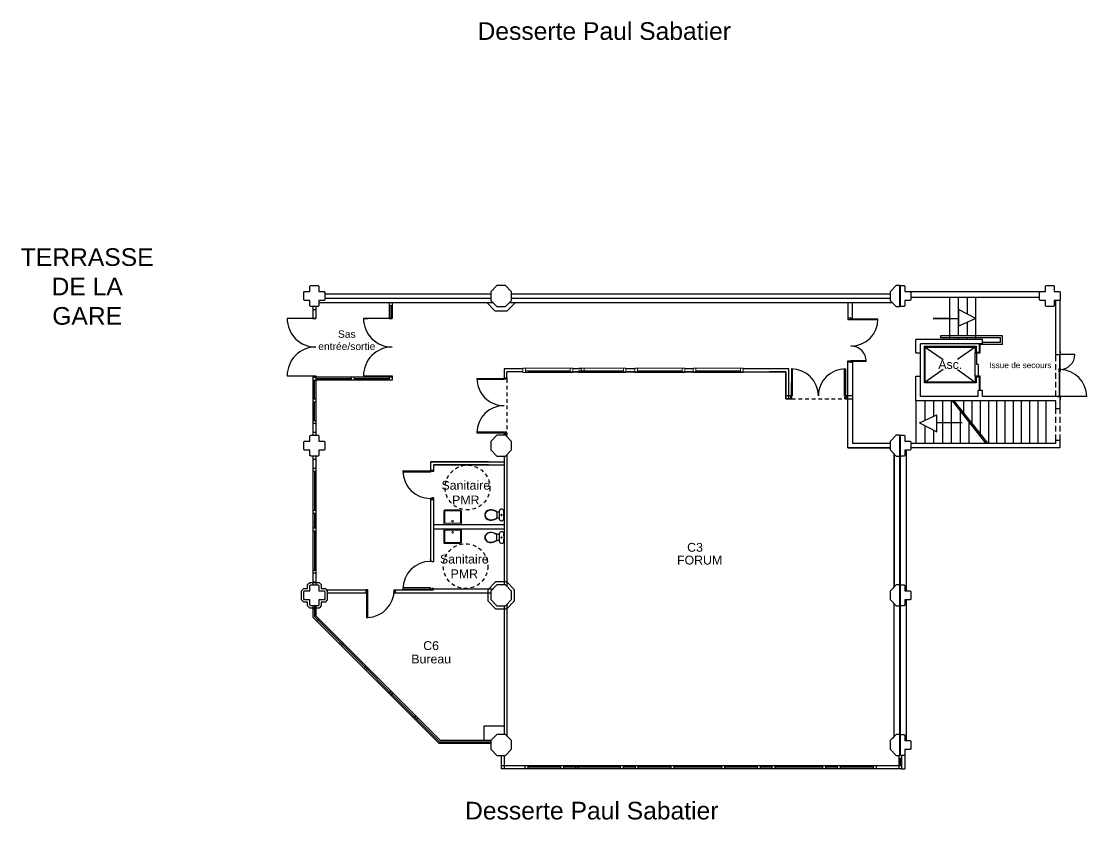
# Model space of a CAD drawing. Header units: metres. Extents: x 492 to 631, y -916 to -790.
# Drawn here: x 492.06 to 528.28, y -860.65 to -833.5 of the extents above; entities that cross this region are included whole.
import ezdxf

# ---------------------------------------------------------------- set-up
doc = ezdxf.new("R2010")
doc.units = ezdxf.units.M
for name, pattern in [('CACHE', [0.375, 0.25, -0.125]), ('CACHE2', [0.1875, 0.125, -0.0625]), ('CONTINU', [0])]:
    doc.linetypes.add(name, pattern=pattern)
for name, color, linetype in [('_numérotation salles', 8, 'Continuous'), ('Désignation', 8, 'CONTINU'), ('GEX_VOL_Archi', 8, 'Continuous')]:
    doc.layers.add(name, color=color, linetype=linetype)
for name, color, linetype, lineweight in [('_RRA-1-sanitaire', 11, 'Continuous', 9), ('A-GLAZ-CURT-MCUT', 52, 'Continuous', 9), ('A-GLAZ-CWMG-OTLN', 51, 'Continuous', 9)]:
    doc.layers.add(name, color=color, linetype=linetype, lineweight=lineweight)
doc.styles.add('G100TXT-droit', font='swissl.ttf', dxfattribs={"height": 0.2})
doc.styles.get("Standard").update_dxf_attribs({"font": 'swissl.ttf'})

# ---------------------------------------------------------------- blocks, each defined once
blk = doc.blocks.new('A_SAN_Lavabo_Rectangulaire - 60x50-2878699-PC 39 N01')
at = {"layer": '_RRA-1-sanitaire'}
for p, q in [((-0.175, 0.52), (-0.175, 0.065)), ((-0.14, 0.515), (-0.14, 0.114)), ((0.385, 0.56), (-0.135, 0.56)), ((0.38, 0.525), (-0.13, 0.525)), ((0.39, 0.114), (0.39, 0.515)), ((0.425, 0.065), (0.425, 0.52)), ((-0.17, 0.06), (0.42, 0.06)), ((-0.13, 0.104), (0.38, 0.104))]:
    blk.add_line(p, q, dxfattribs=at)
blk.add_circle((0.125, 0.18), 0.03, dxfattribs=at)
for centre, radius, start, end in [((-0.135, 0.52), 0.04, 90, 180), ((-0.13, 0.515), 0.01, 90, 180), ((0.38, 0.515), 0.01, 0, 90), ((0.385, 0.52), 0.04, 360, 90), ((-0.17, 0.065), 0.005, 180, 270), ((-0.13, 0.114), 0.01, 180, 270), ((0.38, 0.114), 0.01, 270, 0), ((0.42, 0.065), 0.005, 270, 0)]:
    blk.add_arc(centre, radius, start, end, dxfattribs=at)
blk = doc.blocks.new('Panneau système - Vitré-2477421-PC 39 N01')
at = {"layer": 'A-GLAZ-CURT-MCUT'}
for p, q in [((0.76, 0.03), (-0.76, 0.03)), ((-0.76, 0.03), (-0.76, 0.02)), ((-0.76, 0.02), (0.76, 0.02)), ((0.76, 0.02), (0.76, 0.03))]:
    blk.add_line(p, q, dxfattribs=at)
blk = doc.blocks.new('Meneau rectangulaire - 100 x 100mm 2-2477420-PC 39 N01')
at = {"layer": 'A-GLAZ-CWMG-OTLN'}
for p, q in [((5.173, -3.32), (6.693, -3.32)), ((5.173, -3.47), (6.693, -3.47))]:
    blk.add_line(p, q, dxfattribs=at)

msp = doc.modelspace()

# ---------------------------------------------------------------- linework, layer by layer
at = {"layer": 'GEX_VOL_Archi', "color": 7}
for p, q in [((502.377, -842.765), (508.017, -842.765)), ((502.377, -842.915), (508.017, -842.915)), ((508.727, -842.765), (521.597, -842.765)), ((508.727, -842.915), (519.267, -842.915)), ((519.267, -842.915), (521.597, -842.915)), ((522.282, -842.69), (526.702, -842.69)), ((522.282, -842.69), (526.702, -842.69)), ((526.677, -842.89), (522.307, -842.89)), ((526.677, -842.89), (522.307, -842.89)), ((523.616, -842.89), (523.616, -844.315)), ((523.915, -842.89), (523.915, -844.195)), ((524.214, -842.89), (524.214, -843.45)), ((524.514, -844.315), (524.514, -842.89)), ((527.387, -844.83), (527.387, -842.965)), ((501.972, -843.195), (501.972, -843.602)), ((501.972, -843.295), (502.072, -843.295)), ((502.072, -843.195), (502.072, -843.602)), ((502.172, -843.065), (508.095, -843.065)), ((504.568, -843.065), (504.668, -843.065)), ((504.568, -843.165), (504.668, -843.165)), ((508.65, -843.065), (520.167, -843.065)), ((519.417, -843.065), (521.675, -843.065)), ((520.167, -843.065), (520.167, -843.594)), ((520.317, -843.624), (520.317, -843.065)), ((523.924, -843.301), (523.924, -843.869)), ((527.237, -844.83), (527.237, -842.99)), ((501.972, -843.602), (502.072, -843.602)), ((503.693, -843.602), (503.835, -843.602)), ((504.568, -843.602), (504.668, -843.602)), ((520.267, -843.594), (520.317, -843.594)), ((521.187, -843.625), (520.267, -843.624)), ((520.267, -843.654), (520.267, -843.624)), ((521.187, -843.655), (520.267, -843.654)), ((523.616, -843.602), (523.064, -843.602)), ((523.915, -843.7), (523.915, -844.195)), ((524.514, -843.602), (523.924, -843.869)), ((524.214, -843.738), (524.214, -844.195)), ((524.746, -844.315), (522.477, -844.315)), ((522.477, -844.774), (522.477, -844.315)), ((525.423, -844.195), (523.317, -844.195)), ((523.317, -844.195), (523.317, -844.265)), ((525.357, -844.265), (523.317, -844.265)), ((523.915, -844.265), (523.915, -844.315)), ((524.214, -844.265), (524.214, -844.315)), ((524.746, -844.465), (524.746, -844.315)), ((525.357, -844.42), (524.746, -844.42)), ((525.357, -844.42), (525.357, -844.265)), ((525.423, -844.49), (525.423, -844.195)), ((501.972, -844.572), (501.972, -844.582)), ((522.477, -844.774), (522.627, -844.774)), ((524.746, -844.465), (522.627, -844.465)), ((522.627, -846.255), (522.627, -844.465)), ((522.796, -844.574), (523.406, -845.001)), ((524.496, -844.574), (523.887, -845.001)), ((524.496, -845.565), (524.496, -844.774)), ((524.546, -845.165), (524.546, -844.774)), ((525.423, -844.49), (524.666, -844.49)), ((520.167, -848.005), (520.167, -845.094)), ((520.267, -845.094), (520.317, -845.094)), ((520.317, -845.064), (520.317, -847.855)), ((527.237, -844.83), (527.387, -844.83)), ((527.362, -844.83), (527.362, -845.305)), ((527.367, -844.83), (527.367, -845.305)), ((527.372, -844.83), (527.372, -845.305)), ((508.572, -845.669), (508.572, -845.419)), ((509.282, -845.419), (518.054, -845.419)), ((518.054, -845.419), (518.054, -846.339)), ((518.241, -845.319), (518.24, -846.239)), ((518.271, -845.32), (518.27, -846.239)), ((523.406, -845.338), (522.796, -845.765)), ((523.887, -845.338), (524.496, -845.765)), ((524.59, -845.165), (524.546, -845.165)), ((524.59, -845.165), (524.59, -845.565)), ((527.362, -846.255), (527.362, -845.405)), ((527.367, -846.255), (527.367, -845.405)), ((527.372, -846.255), (527.372, -845.405)), ((527.387, -845.355), (527.387, -845.405, -3.45)), ((501.972, -845.552), (501.972, -847.575)), ((501.972, -845.602), (502.072, -845.602)), ((501.972, -845.702), (502.072, -845.702)), ((502.022, -846.335), (502.022, -845.702)), ((502.072, -845.552), (502.072, -847.575)), ((503.768, -845.552), (504.668, -845.552)), ((522.477, -846.405), (522.477, -845.565)), ((518.27, -846.239), (518.24, -846.239)), ((520.167, -846.339), (520.167, -846.239)), ((520.317, -846.239), (520.317, -846.339)), ((524.746, -846.055), (524.596, -846.055)), ((524.596, -846.255), (524.596, -846.055)), ((524.746, -846.255), (524.746, -846.055)), ((501.972, -846.335), (502.072, -846.335)), ((501.972, -846.435), (502.072, -846.435)), ((502.022, -847.069), (502.022, -846.435)), ((518.054, -846.339), (518.26, -846.339)), ((520.06, -846.339), (520.317, -846.339)), ((527.237, -846.405), (522.477, -846.405)), ((522.477, -846.405), (522.477, -847.855)), ((524.596, -846.255), (522.627, -846.255)), ((522.777, -846.405), (522.777, -847.072)), ((523.077, -846.405), (523.077, -846.937)), ((523.377, -846.405), (523.377, -847.855)), ((523.677, -846.405), (523.677, -847.855)), ((523.706, -846.405), (524.854, -847.855)), ((523.77, -846.405), (524.918, -847.855)), ((524.099, -846.405), (524.099, -846.821)), ((524.379, -846.405), (524.379, -847.174)), ((524.659, -846.405), (524.659, -847.528)), ((527.387, -846.255), (524.746, -846.255)), ((524.939, -846.405), (524.939, -847.855)), ((525.219, -846.405), (525.219, -847.855)), ((525.499, -846.405), (525.499, -847.855)), ((525.779, -846.405), (525.779, -847.855)), ((526.059, -846.405), (526.059, -847.855)), ((526.339, -846.405), (526.339, -847.855)), ((526.619, -846.405), (526.619, -847.855)), ((526.899, -846.405), (526.899, -847.855)), ((527.237, -846.682), (527.237, -846.405)), ((527.387, -846.682), (527.387, -846.255)), ((522.6, -847.152), (523.19, -846.885)), ((523.19, -847.454), (523.19, -846.885)), ((523.977, -846.747), (523.977, -847.855)), ((527.387, -846.682), (527.237, -846.682)), ((501.972, -847.069), (502.072, -847.069)), ((501.972, -847.169), (502.072, -847.169)), ((522.777, -847.243), (522.777, -847.855)), ((524.277, -847.126), (524.277, -847.855)), ((501.972, -847.475), (502.072, -847.475)), ((507.552, -847.489), (508.472, -847.489)), ((507.553, -847.459), (508.472, -847.459)), ((508.472, -847.459), (508.472, -847.489)), ((508.572, -847.628), (508.572, -847.469)), ((523.077, -847.396), (523.077, -847.855)), ((521.597, -848.005), (520.167, -848.005)), ((520.167, -848.005), (521.597, -848.005)), ((521.597, -847.855), (520.317, -847.855)), ((521.597, -848.005), (521.597, -848.077)), ((526.952, -847.855), (522.307, -847.855)), ((527.237, -847.855), (522.307, -847.855)), ((523.347, -848.005), (522.307, -848.005)), ((527.387, -848.005), (522.307, -848.005)), ((526.922, -848.005), (523.489, -848.005)), ((527.237, -847.855), (527.237, -847.752)), ((527.387, -847.752), (527.237, -847.752)), ((527.387, -848.005), (527.387, -847.752)), ((501.972, -848.285), (501.972, -852.665)), ((501.972, -848.385), (502.072, -848.385)), ((502.072, -848.285), (502.072, -852.665)), ((521.597, -848.077), (521.732, -848.212)), ((521.732, -848.212), (521.732, -852.738)), ((501.972, -848.692), (502.072, -848.692)), ((505.972, -848.485), (508.472, -848.485)), ((505.972, -848.758), (506.072, -848.758)), ((505.972, -848.788), (505.972, -848.758)), ((505.972, -848.758), (506.072, -848.758)), ((506.072, -848.585), (508.472, -848.585)), ((506.072, -848.758), (506.072, -848.808)), ((501.972, -848.792), (502.072, -848.792)), ((502.022, -848.792), (502.022, -850.121)), ((505.032, -848.788), (505.972, -848.788)), ((505.972, -848.828), (505.033, -848.828)), ((505.972, -848.788), (505.972, -848.828)), ((506.022, -848.788), (505.972, -848.788)), ((506.022, -848.808), (506.022, -848.788)), ((506.072, -848.808), (506.022, -848.808)), ((506.022, -849.728), (505.972, -849.728)), ((506.072, -849.758), (505.972, -849.758)), ((505.972, -849.758), (506.072, -849.758)), ((506.072, -849.708), (506.022, -849.708)), ((506.022, -849.708), (506.022, -849.728)), ((506.072, -849.708), (506.072, -849.758)), ((501.972, -850.121), (502.072, -850.121)), ((501.972, -850.221), (502.072, -850.221)), ((502.022, -850.221), (502.022, -850.73)), ((508.203, -850.171), (508.108, -850.136)), ((508.231, -850.17), (508.111, -850.126)), ((508.228, -850.203), (508.228, -850.372)), ((508.108, -850.44), (508.203, -850.405)), ((508.111, -850.449), (508.231, -850.406)), ((501.972, -850.73), (502.072, -850.73)), ((501.972, -850.83), (502.072, -850.83)), ((502.022, -850.83), (502.022, -852.159)), ((506.072, -850.615), (508.472, -850.615)), ((506.072, -850.755), (508.472, -850.755)), ((508.11, -850.9), (508.206, -850.935)), ((508.113, -850.89), (508.234, -850.934)), ((508.206, -851.169), (508.11, -851.204)), ((508.234, -851.17), (508.113, -851.213)), ((508.23, -851.136), (508.23, -850.968)), ((505.972, -851.827), (505.972, -851.797)), ((506.022, -851.865), (505.972, -851.865)), ((506.022, -851.885), (506.022, -851.865)), ((506.072, -851.885), (506.022, -851.885)), ((501.972, -852.159), (502.072, -852.159)), ((501.972, -852.259), (502.072, -852.259)), ((501.972, -852.565), (502.072, -852.565)), ((521.732, -852.738), (521.597, -852.873)), ((502.431, -852.835), (503.837, -852.835)), ((502.457, -852.935), (503.837, -852.935)), ((503.767, -852.835), (503.767, -852.935)), ((503.797, -852.835), (503.767, -852.835)), ((503.767, -852.835), (503.767, -852.935)), ((503.767, -852.935), (503.797, -852.935)), ((503.797, -852.885), (503.797, -852.835)), ((504.732, -852.935), (504.767, -852.935)), ((504.732, -852.935), (508.017, -852.935)), ((504.737, -852.835), (504.767, -852.835)), ((504.737, -852.835), (506.072, -852.835)), ((504.767, -852.935), (504.767, -852.835)), ((504.767, -852.835), (504.767, -852.935)), ((505.032, -852.805), (505.972, -852.805)), ((505.972, -852.765), (505.033, -852.765)), ((505.972, -852.805), (505.972, -852.765)), ((506.022, -852.805), (505.972, -852.805)), ((505.972, -852.805), (505.972, -852.835)), ((505.972, -852.835), (506.072, -852.835)), ((506.022, -852.785), (506.022, -852.805)), ((506.072, -852.785), (506.022, -852.785)), ((506.072, -852.835), (506.072, -852.785)), ((506.072, -852.795), (508.095, -852.795)), ((521.597, -852.873), (521.597, -853.167)), ((501.972, -853.375), (501.972, -853.762)), ((501.972, -853.375), (501.972, -853.762)), ((501.972, -853.475), (502.072, -853.475)), ((502.022, -853.375), (502.022, -853.742)), ((502.072, -853.375), (502.072, -853.721)), ((521.597, -853.167), (521.732, -853.302)), ((501.972, -853.762), (506.27, -858.06)), ((502.022, -853.742), (506.291, -858.01)), ((502.072, -853.721), (506.312, -857.96)), ((502.103, -853.893), (502.174, -853.822)), ((502.874, -854.664), (502.944, -854.593)), ((502.944, -854.734), (503.015, -854.664)), ((503.715, -855.505), (503.786, -855.434)), ((503.786, -855.576), (503.857, -855.505)), ((504.557, -856.347), (504.628, -856.276)), ((504.628, -856.417), (504.698, -856.347)), ((505.398, -857.188), (505.469, -857.118)), ((505.469, -857.259), (505.54, -857.188)), ((521.732, -857.828), (521.597, -857.963)), ((508.017, -858.06), (506.27, -858.06)), ((508.017, -858.01), (506.291, -858.01)), ((508.017, -857.96), (506.312, -857.96)), ((521.597, -857.963), (521.597, -858.257)), ((508.375, -858.465), (508.375, -858.92)), ((508.472, -858.465), (508.472, -858.92)), ((521.597, -858.257), (521.805, -858.465)), ((521.805, -858.465), (521.892, -858.465)), ((521.892, -858.465), (521.892, -858.92)), ((521.892, -858.465), (521.892, -858.82)), ((521.992, -858.465), (521.992, -858.92)), ((522.102, -858.44), (522.102, -858.92)), ((521.992, -858.82), (508.375, -858.82)), ((521.892, -858.82), (508.382, -858.82)), ((509.189, -858.92), (509.189, -858.82)), ((509.289, -858.92), (509.289, -858.82)), ((510.408, -858.87), (509.289, -858.87)), ((510.408, -858.92), (510.408, -858.82)), ((510.508, -858.92), (510.508, -858.82)), ((510.908, -858.87), (510.508, -858.87)), ((512.437, -858.87), (510.818, -858.87)), ((510.908, -858.92), (510.908, -858.82)), ((511.008, -858.92), (511.008, -858.82)), ((512.437, -858.92), (512.437, -858.82)), ((512.537, -858.92), (512.537, -858.82)), ((512.937, -858.87), (512.537, -858.87)), ((512.937, -858.92), (512.937, -858.82)), ((513.037, -858.92), (513.037, -858.82)), ((514.156, -858.87), (513.037, -858.87)), ((514.156, -858.92), (514.156, -858.82)), ((514.256, -858.92), (514.256, -858.82)), ((515.875, -858.87), (514.256, -858.87)), ((515.875, -858.92), (515.875, -858.82)), ((515.975, -858.92), (515.975, -858.82)), ((517.094, -858.87), (515.975, -858.87)), ((517.094, -858.92), (517.094, -858.82)), ((517.194, -858.92), (517.194, -858.82)), ((517.594, -858.87), (517.194, -858.87)), ((517.594, -858.92), (517.594, -858.82)), ((517.694, -858.92), (517.694, -858.82)), ((519.313, -858.87), (517.694, -858.87)), ((519.313, -858.92), (519.313, -858.82)), ((519.413, -858.92), (519.413, -858.82)), ((519.813, -858.87), (519.413, -858.87)), ((519.813, -858.92), (519.813, -858.82)), ((519.913, -858.92), (519.913, -858.82)), ((521.032, -858.87), (519.913, -858.87)), ((521.032, -858.92), (521.032, -858.82)), ((521.132, -858.92), (521.132, -858.82)), ((521.992, -858.565), (521.892, -858.565)), ((521.942, -858.565), (521.942, -858.82)), ((521.992, -858.92), (508.375, -858.92)), ((508.472, -858.92), (508.375, -858.92)), ((521.992, -858.92), (522.102, -858.92))]:
    msp.add_line(p, q, dxfattribs=at)
at = {"layer": 'GEX_VOL_Archi', "color": 7, "linetype": 'CACHE', "ltscale": 0.8}
for p, q in [((527.237, -846.255), (527.237, -844.83)), ((527.237, -847.752), (527.237, -846.682)), ((527.387, -847.752), (527.387, -846.682))]:
    msp.add_line(p, q, dxfattribs=at)
at = {"layer": 'GEX_VOL_Archi', "color": 7, "linetype": 'CONTINU'}
for p, q in [((527.88, -844.83), (527.367, -844.83)), ((528.283, -846.255), (527.367, -846.255)), ((527.367, -846.255), (527.367, -846.255))]:
    msp.add_line(p, q, dxfattribs=at)
at = {"layer": 'GEX_VOL_Archi', "color": 7, "lineweight": 18, "extrusion": (0, 0, -1)}
for p, q in [((509.198, -845.294), (509.108, -845.294)), ((509.108, -845.294), (509.108, -845.444)), ((509.108, -845.444), (509.198, -845.444)), ((509.198, -845.444), (509.198, -845.294)), ((511.198, -845.294), (511.108, -845.294)), ((511.108, -845.294), (511.108, -845.444)), ((511.108, -845.444), (511.198, -845.444)), ((511.198, -845.444), (511.198, -845.294)), ((513.008, -845.294), (512.918, -845.294)), ((512.918, -845.294), (512.918, -845.444)), ((512.918, -845.444), (513.008, -845.444)), ((513.008, -845.444), (513.008, -845.294)), ((514.988, -845.294), (514.898, -845.294)), ((514.898, -845.294), (514.898, -845.444)), ((514.898, -845.444), (514.988, -845.444)), ((514.988, -845.444), (514.988, -845.294))]:
    msp.add_line(p, q, dxfattribs=at)
at = {"layer": 'GEX_VOL_Archi', "color": 7, "lineweight": 18}
for p, q in [((510.808, -845.294), (510.718, -845.294)), ((510.718, -845.294), (510.718, -845.444)), ((510.718, -845.444), (510.808, -845.444)), ((510.808, -845.444), (510.808, -845.294)), ((512.618, -845.294), (512.528, -845.294)), ((512.528, -845.294), (512.528, -845.444)), ((512.528, -845.444), (512.618, -845.444)), ((512.618, -845.444), (512.618, -845.294)), ((514.618, -845.294), (514.528, -845.294)), ((514.528, -845.294), (514.528, -845.444)), ((514.528, -845.444), (514.618, -845.444)), ((514.618, -845.444), (514.618, -845.294)), ((516.598, -845.294), (516.508, -845.294)), ((516.508, -845.294), (516.508, -845.444)), ((516.508, -845.444), (516.598, -845.444)), ((516.598, -845.444), (516.598, -845.294))]:
    msp.add_line(p, q, dxfattribs=at)
at = {"layer": 'GEX_VOL_Archi', "color": 7, "linetype": 'CACHE2'}
for p, q in [((508.572, -845.669), (508.572, -847.469)), ((518.26, -846.339), (520.06, -846.339))]:
    msp.add_line(p, q, dxfattribs=at)
at = {"layer": 'GEX_VOL_Archi', "color": 7, "flags": 128}
for points in [[(501.692, -842.69), (501.872, -842.69), (501.872, -842.51), (501.897, -842.485), (502.147, -842.485), (502.172, -842.51), (502.172, -842.69), (502.352, -842.69), (502.377, -842.715), (502.377, -842.965), (502.352, -842.99), (502.172, -842.99), (502.172, -843.17), (502.147, -843.195), (501.897, -843.195), (501.872, -843.17), (501.872, -842.99), (501.692, -842.99), (501.667, -842.965), (501.667, -842.715)], [(508.727, -842.693), (508.52, -842.485), (508.225, -842.485), (508.017, -842.693), (508.017, -842.987), (508.225, -843.195), (508.52, -843.195), (508.727, -842.987)], [(521.952, -842.485), (522.077, -842.485), (522.102, -842.51), (522.102, -842.69), (522.282, -842.69), (522.307, -842.715), (522.307, -842.965), (522.282, -842.99), (522.102, -842.99), (522.102, -843.17), (522.077, -843.195), (521.952, -843.195)], [(526.702, -842.69), (526.882, -842.69), (526.882, -842.51), (526.907, -842.485), (527.157, -842.485), (527.182, -842.51), (527.182, -842.69), (527.362, -842.69), (527.387, -842.715), (527.387, -842.965), (527.362, -842.99), (527.182, -842.99), (527.182, -843.17), (527.157, -843.195), (526.907, -843.195), (526.882, -843.17), (526.882, -842.99), (526.702, -842.99), (526.677, -842.965), (526.677, -842.715)], [(526.702, -842.69), (526.882, -842.69), (526.882, -842.51), (526.907, -842.485), (527.157, -842.485), (527.182, -842.51), (527.182, -842.69), (527.362, -842.69), (527.387, -842.715), (527.387, -842.965), (527.362, -842.99), (527.182, -842.99), (527.182, -843.17), (527.157, -843.195), (526.907, -843.195), (526.882, -843.17), (526.882, -842.99), (526.702, -842.99), (526.677, -842.965), (526.677, -842.715)], [(520.08, -846.269), (520.08, -846.239), (520.11, -846.239), (520.11, -846.339), (520.06, -846.339), (520.06, -846.269)], [(501.692, -847.78), (501.872, -847.78), (501.872, -847.6), (501.897, -847.575), (502.147, -847.575), (502.172, -847.6), (502.172, -847.78), (502.352, -847.78), (502.377, -847.805), (502.377, -848.055), (502.352, -848.08), (502.172, -848.08), (502.172, -848.26), (502.147, -848.285), (501.897, -848.285), (501.872, -848.26), (501.872, -848.08), (501.692, -848.08), (501.667, -848.055), (501.667, -847.805)], [(508.727, -847.783), (508.52, -847.575), (508.225, -847.575), (508.017, -847.783), (508.017, -848.077), (508.225, -848.285), (508.52, -848.285), (508.727, -848.077)], [(521.952, -847.575), (522.077, -847.575), (522.102, -847.6), (522.102, -847.78), (522.282, -847.78), (522.307, -847.805), (522.307, -848.055), (522.282, -848.08), (522.102, -848.08), (522.102, -848.26), (522.077, -848.285), (521.952, -848.285)], [(501.659, -852.79), (501.792, -852.79), (501.792, -852.657), (501.864, -852.585), (502.181, -852.585), (502.252, -852.657), (502.252, -852.79), (502.386, -852.79), (502.457, -852.862), (502.457, -853.178), (502.386, -853.25), (502.252, -853.25), (502.252, -853.383), (502.181, -853.455), (501.864, -853.455), (501.792, -853.383), (501.792, -853.25), (501.659, -853.25), (501.587, -853.178), (501.587, -852.862)], [(501.692, -852.87), (501.872, -852.87), (501.872, -852.69), (501.897, -852.665), (502.147, -852.665), (502.172, -852.69), (502.172, -852.87), (502.352, -852.87), (502.377, -852.895), (502.377, -853.145), (502.352, -853.17), (502.172, -853.17), (502.172, -853.35), (502.147, -853.375), (501.897, -853.375), (501.872, -853.35), (501.872, -853.17), (501.692, -853.17), (501.667, -853.145), (501.667, -852.895)], [(508.827, -852.832), (508.561, -852.565), (508.184, -852.565), (507.917, -852.832), (507.917, -853.209), (508.184, -853.475), (508.561, -853.475), (508.827, -853.209)], [(508.727, -852.873), (508.52, -852.665), (508.225, -852.665), (508.017, -852.873), (508.017, -853.167), (508.225, -853.375), (508.52, -853.375), (508.727, -853.167)], [(521.952, -852.665), (522.077, -852.665), (522.102, -852.69), (522.102, -852.87), (522.282, -852.87), (522.307, -852.895), (522.307, -853.145), (522.282, -853.17), (522.102, -853.17), (522.102, -853.35), (522.077, -853.375), (521.952, -853.375)], [(508.727, -857.963), (508.52, -857.755), (508.225, -857.755), (508.017, -857.963), (508.017, -858.257), (508.225, -858.465), (508.52, -858.465), (508.727, -858.257)], [(521.952, -857.755), (522.077, -857.755), (522.102, -857.78), (522.102, -857.96), (522.282, -857.96), (522.307, -857.985), (522.307, -858.235), (522.282, -858.26), (522.102, -858.26), (522.102, -858.44), (522.077, -858.465), (521.952, -858.465)]]:
    msp.add_lwpolyline(points, close=True, dxfattribs=at)
for points in [[(521.932, -842.485), (521.805, -842.485), (521.597, -842.693), (521.597, -842.987), (521.805, -843.195), (521.932, -843.195), (521.932, -842.485)], [(504.568, -843.065), (504.568, -843.602)], [(504.618, -843.165), (504.618, -843.602)], [(504.668, -843.065), (504.668, -843.602)], [(507.883, -843.065), (508.163, -843.345), (508.582, -843.345), (508.862, -843.065)], [(508.163, -843.345), (508.573, -843.345)], [(524.636, -846.055), (524.636, -845.595), (524.526, -845.595), (524.526, -845.795), (522.766, -845.795), (522.766, -844.544), (524.526, -844.544), (524.526, -844.744), (524.636, -844.744), (524.636, -844.465)], [(524.666, -846.055), (524.666, -845.565), (524.496, -845.565), (524.496, -845.765), (522.796, -845.765), (522.796, -844.574), (524.496, -844.574), (524.496, -844.774), (524.666, -844.774), (524.666, -844.465)], [(509.108, -845.319), (508.472, -845.319), (508.472, -845.619)], [(509.108, -845.419), (508.572, -845.419)], [(511.108, -845.319), (510.808, -845.319)], [(511.108, -845.419), (510.808, -845.419)], [(512.918, -845.319), (512.618, -845.319)], [(512.918, -845.419), (512.618, -845.419)], [(514.898, -845.319), (514.618, -845.319)], [(514.898, -845.419), (514.618, -845.419)], [(518.154, -846.339), (518.154, -845.319), (516.598, -845.319)], [(518.21, -846.339), (518.054, -846.339), (518.054, -845.419), (517.498, -845.419)], [(520.081, -845.319), (520.08, -846.239), (520.05, -846.239), (520.051, -845.32)], [(504.668, -845.602), (502.072, -845.602)], [(503.27, -845.652), (502.072, -845.652)], [(504.668, -845.702), (502.072, -845.702)], [(503.27, -845.602), (503.27, -845.702)], [(503.37, -845.602), (503.37, -845.702)], [(504.568, -845.652), (503.37, -845.652)], [(504.568, -845.572), (504.568, -845.702)], [(504.668, -845.552), (504.668, -845.702)], [(522.477, -845.565), (522.627, -845.565)], [(518.24, -846.239), (518.054, -846.239)], [(518.24, -846.269), (518.24, -846.239), (518.21, -846.239), (518.21, -846.339), (518.26, -846.339), (518.26, -846.269), (518.24, -846.269)], [(520.317, -846.239), (520.08, -846.239)], [(520.167, -846.339), (520.11, -846.339)], [(508.502, -847.489), (508.472, -847.489), (508.472, -847.519), (508.572, -847.519), (508.572, -847.469), (508.502, -847.469), (508.502, -847.489)], [(508.472, -847.519), (508.472, -847.575)], [(508.572, -847.519), (508.572, -847.575)], [(521.932, -847.575), (521.805, -847.575), (521.597, -847.783), (521.597, -848.077), (521.805, -848.285), (521.932, -848.285), (521.932, -847.575)], [(508.472, -848.285), (508.472, -851.045)], [(508.572, -848.232), (508.572, -852.718)], [(521.732, -852.738), (521.732, -848.212)], [(521.932, -852.665), (521.932, -848.285)], [(521.952, -852.665), (521.952, -848.285)], [(522.152, -852.87), (522.152, -848.08)], [(507.946, -848.485), (505.972, -848.485), (505.972, -848.758)], [(505.972, -848.485), (505.972, -848.828)], [(507.946, -848.585), (506.072, -848.585), (506.072, -848.758)], [(506.072, -848.585), (506.072, -848.808)], [(505.972, -849.728), (505.972, -851.865)], [(505.972, -849.728), (505.972, -851.045)], [(506.072, -849.708), (506.072, -851.045)], [(506.072, -849.758), (506.072, -851.045)], [(506.072, -850.645), (506.072, -851.885)], [(508.472, -850.645), (508.472, -852.665)], [(521.932, -852.665), (521.805, -852.665), (521.597, -852.873), (521.597, -853.167), (521.805, -853.375), (521.932, -853.375), (521.932, -852.665)], [(502.431, -852.835), (503.837, -852.835)], [(502.457, -852.935), (503.797, -852.935)], [(503.797, -852.835), (503.797, -853.774), (503.837, -853.774), (503.837, -852.835), (503.797, -852.835)], [(504.732, -852.935), (504.767, -852.935)], [(504.737, -852.835), (504.767, -852.835)], [(508.472, -853.375), (508.472, -857.755)], [(508.572, -853.322), (508.572, -857.808)], [(508.572, -853.322), (508.572, -853.458)], [(521.732, -857.828), (521.732, -853.302)], [(521.932, -857.755), (521.932, -853.375)], [(521.952, -857.755), (521.952, -853.375)], [(522.152, -857.96), (522.152, -853.17)], [(508.472, -857.465), (507.787, -857.465), (507.787, -857.96)], [(521.932, -857.755), (521.805, -857.755), (521.597, -857.963), (521.597, -858.257), (521.805, -858.465), (521.932, -858.465), (521.932, -857.755)]]:
    msp.add_lwpolyline(points, dxfattribs=at)
at = {"layer": 'GEX_VOL_Archi', "color": 7}
for points in [[(524.514, -843.602), (523.924, -843.301)], [(520.237, -843.624), (520.267, -843.624), (520.267, -843.594), (520.167, -843.594), (520.167, -843.644), (520.237, -843.644), (520.237, -843.624)], [(523.064, -843.602), (523.924, -843.602)], [(527.287, -844.73), (527.287, -844.73)], [(527.287, -844.83), (527.387, -844.83), (527.387, -844.77)], [(527.387, -844.73), (527.387, -844.77)], [(520.787, -845.065), (520.267, -845.064), (520.267, -845.034), (520.786, -845.035)], [(507.552, -845.649), (508.472, -845.649), (508.472, -845.679), (507.553, -845.679)], [(527.287, -846.255), (527.337, -846.255)], [(527.337, -846.255), (527.387, -846.255), (527.387, -846.355)], [(522.6, -847.152), (523.19, -847.454)], [(524.049, -847.152), (523.19, -847.152)]]:
    msp.add_lwpolyline(points, dxfattribs=at)
for points in [[(502.072, -843.602), (501.097, -843.602, 0.414214), (502.072, -844.577, 0.414214), (501.097, -845.552), (502.072, -845.552)], [(504.668, -843.602), (503.693, -843.602, 0.414214), (504.668, -844.577, 0.414214), (503.693, -845.552), (504.668, -845.552)]]:
    msp.add_lwpolyline(points, format="xyb", dxfattribs=at)
for points in [[(520.237, -845.064), (520.267, -845.064), (520.267, -845.094), (520.167, -845.094), (520.167, -845.044), (520.237, -845.044)], [(527.387, -845.305), (527.387, -845.405), (527.347, -845.405), (527.347, -845.305)], [(508.502, -845.649), (508.472, -845.649), (508.472, -845.619), (508.572, -845.619), (508.572, -845.669), (508.502, -845.669)]]:
    msp.add_lwpolyline(points, close=True, dxfattribs=at)
at = {"layer": 'GEX_VOL_Archi', "color": 7, "linetype": 'CACHE2'}
for centre in [(507.229, -849.354), (507.165, -852.028)]:
    msp.add_circle(centre, 0.76, dxfattribs=at)
at = {"layer": 'GEX_VOL_Archi', "color": 7}
for centre, radius, start, end in [((520.267, -843.624), 0.92, 270, 359.9933), ((520.267, -845.064), 0.52, 359.9932, 90), ((518.24, -846.239), 0.92, 0, 89.9933), ((520.08, -846.239), 0.92, 89.9933, 180), ((508.472, -845.649), 0.92, 179.9933, 270), ((508.472, -847.489), 0.92, 90, 179.9933), ((505.972, -848.788), 0.94, 180, 270), ((507.971, -850.291), 0.158, 130.5108, 178.7479), ((507.971, -850.291), 0.148, 128.0897, 178.663), ((508.03, -850.363), 0.25, 71.0426, 130.0658), ((508.03, -850.363), 0.24, 71.0641, 128.5591), ((508.194, -850.203), 0.0342, 0, 74.0832), ((508.32, -849.925), 0.26, 250.005, 266.9498), ((509.47, -850.292), 1.169, 174.7632, 179.8135), ((509.47, -850.292), 1.169, 173.1695, 174.7632), ((508.386, -850.164), 0.0768, 8.9823, 171.0177), ((507.351, -850.292), 1.119, 0.1947, 7.1349), ((507.971, -850.284), 0.158, 181.2517, 229.4892), ((507.971, -850.284), 0.148, 181.3366, 229.4742), ((508.03, -850.213), 0.25, 229.9342, 288.9574), ((508.03, -850.213), 0.24, 229.9435, 288.9359), ((508.194, -850.372), 0.0342, 285.9168, 0), ((508.32, -850.65), 0.26, 93.0502, 109.995), ((509.47, -850.284), 1.169, 180.1865, 185.2368), ((509.47, -850.284), 1.169, 185.2368, 186.8305), ((508.386, -850.411), 0.0768, 188.9823, 351.0177), ((508.386, -850.288), 0.02, 0, 180), ((508.386, -850.288), 0.02, 180, 0), ((507.351, -850.284), 1.119, 352.8651, 359.8053), ((507.973, -851.055), 0.158, 130.5108, 178.7483), ((507.973, -851.055), 0.148, 130.5258, 178.6634), ((508.032, -851.127), 0.25, 71.0426, 130.0658), ((508.032, -851.127), 0.24, 71.0641, 130.0565), ((508.196, -850.968), 0.0342, 0, 74.0832), ((508.323, -850.689), 0.26, 250.005, 266.9498), ((509.473, -851.056), 1.169, 174.7632, 179.8135), ((509.473, -851.056), 1.169, 173.1695, 174.7632), ((508.388, -850.929), 0.0768, 8.9823, 171.0177), ((507.353, -851.056), 1.119, 0.1947, 7.1349), ((507.973, -851.048), 0.158, 181.2521, 229.4892), ((507.973, -851.048), 0.148, 181.337, 231.9103), ((508.032, -850.977), 0.25, 229.9342, 288.9574), ((508.032, -850.977), 0.24, 231.4409, 288.9359), ((508.196, -851.136), 0.0342, 285.9168, 0), ((508.323, -851.414), 0.26, 93.0502, 109.995), ((509.473, -851.048), 1.169, 180.1865, 185.2368), ((509.473, -851.048), 1.169, 185.2368, 186.8305), ((508.388, -851.175), 0.0768, 188.9823, 351.0177), ((508.388, -851.052), 0.02, 0, 180), ((508.388, -851.052), 0.02, 180, 0), ((507.353, -851.048), 1.119, 352.8651, 359.8053), ((505.972, -852.805), 0.94, 90, 180), ((503.797, -852.835), 0.94, 272.7294, 0)]:
    msp.add_arc(centre, radius, start, end, dxfattribs=at)
at = {"layer": 'GEX_VOL_Archi', "color": 7, "linetype": 'CONTINU'}
for centre, radius, start, end in [((527.367, -844.83), 0.513, 272.2333, 0), ((527.372, -846.255), 0.911, 0, 89.0571)]:
    msp.add_arc(centre, radius, start, end, dxfattribs=at)

# ---------------------------------------------------------------- block references
at = {"layer": 'GEX_VOL_Archi', "color": 7}
for name, p in [('Meneau rectangulaire - 100 x 100mm 2-2477420-PC 39 N01', (504.025, -841.974)), ('Meneau rectangulaire - 100 x 100mm 2-2477420-PC 39 N01', (505.835, -841.974)), ('Meneau rectangulaire - 100 x 100mm 2-2477420-PC 39 N01', (507.835, -841.974)), ('Meneau rectangulaire - 100 x 100mm 2-2477420-PC 39 N01', (509.815, -841.974)), ('A_SAN_Lavabo_Rectangulaire - 60x50-2878699-PC 39 N01', (506.597, -850.675))]:
    msp.add_blockref(name, p, dxfattribs=at)
at = {"layer": 'GEX_VOL_Archi', "color": 7, "rotation": 180}
for name, p in [('Panneau système - Vitré-2477421-PC 39 N01', (509.958, -845.369)), ('Panneau système - Vitré-2477421-PC 39 N01', (511.768, -845.369)), ('Panneau système - Vitré-2477421-PC 39 N01', (513.768, -845.369)), ('Panneau système - Vitré-2477421-PC 39 N01', (515.748, -845.369)), ('A_SAN_Lavabo_Rectangulaire - 60x50-2878699-PC 39 N01', (506.849, -850.695))]:
    msp.add_blockref(name, p, dxfattribs=at)

# ---------------------------------------------------------------- texts
at = {"layer": '_numérotation salles', "color": 7, "char_height": 0.3, "attachment_point": 1, "style": 'G100TXT-droit'}
for s, insert in [('C3', (514.698, -851.238)), ('C6', (505.724, -854.581))]:
    msp.add_mtext_dynamic_manual_height_columns(s, width=1.61618, gutter_width=1, heights=[0], dxfattribs=dict(at, insert=insert))
at = {"layer": 'Désignation', "color": 7, "width": 9.17418, "attachment_point": 5}
for s, insert, char_height in [('Sas \\Pentrée/sortie', (503.126, -844.345), 0.25), ('{\\H0.66667x;Issue de secours}', (526.027, -845.194), 0.3), ('Sanitaire \\PPMR', (507.172, -849.526), 0.3), ('Sanitaire \\PPMR', (507.121, -852.038), 0.3), (' FORUM', (515.064, -851.824), 0.3), ('Bureau', (505.995, -855.188), 0.3)]:
    msp.add_mtext(s, dxfattribs=dict(at, insert=insert, char_height=char_height))
at = {"layer": 'GEX_VOL_Archi', "color": 7, "attachment_point": 5}
for s, insert, char_height, width in [('Desserte Paul Sabatier', (511.879, -833.832), 0.6, 22.353), ('TERRASSE DE LA GARE', (494.297, -842.52), 0.6, 4.6611), ('\\pxt7;Asc.', (523.646, -845.17), 0.3, 0.00225), ('Desserte Paul Sabatier', (511.455, -860.347), 0.6, 22.353)]:
    msp.add_mtext(s, dxfattribs=dict(at, insert=insert, char_height=char_height, width=width))

doc.saveas('drawing.dxf')
